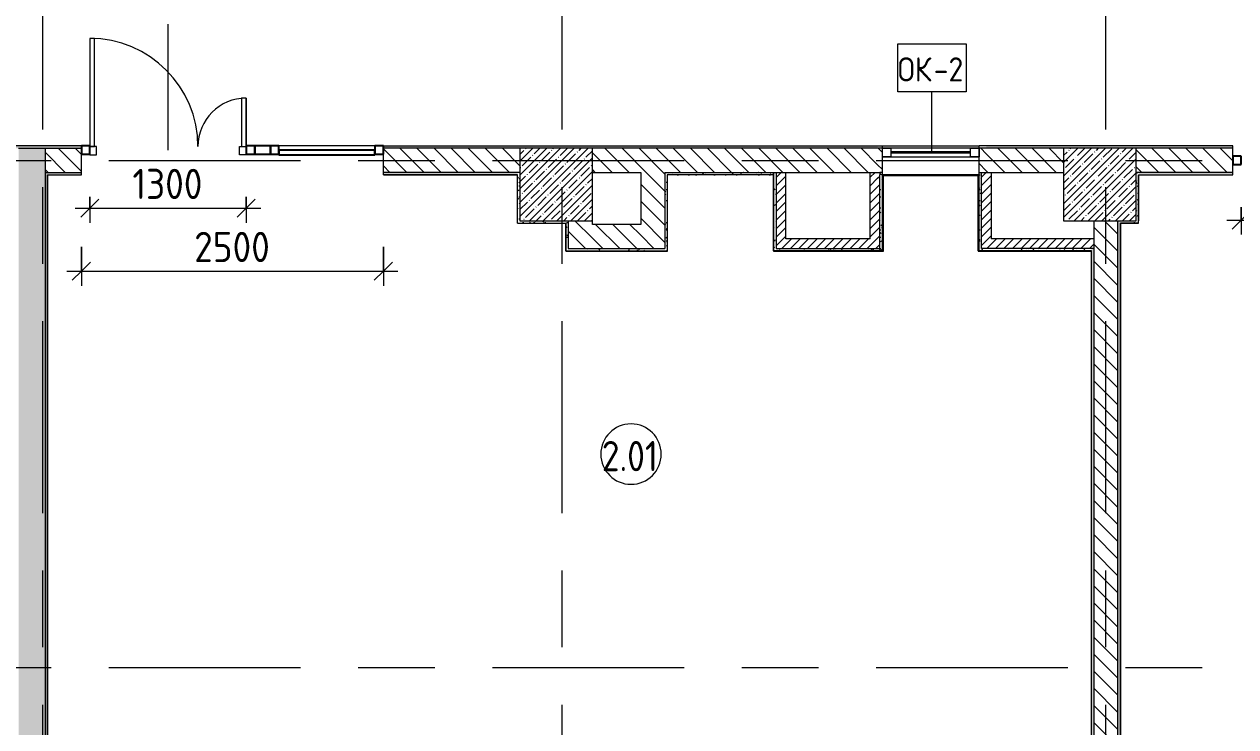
# Model space of a CAD drawing. Header units: millimetres. Extents: x -3456 to 185767, y -8553 to 29000.
# Drawn here: x 3557 to 13585, y 3110 to 8927 of the extents above; entities that cross this region are included whole.
import ezdxf

# ---------------------------------------------------------------- set-up
doc = ezdxf.new("R2010")
doc.units = ezdxf.units.MM
doc.linetypes.add('Осевая', pattern=[3175, 635, -476.25, 1587.5, -476.25])
for name, color, linetype, lineweight in [('A-ANNO-DIMS', 7, 'Continuous', 9), ('A-ANNO-DIMS-100', 7, 'Continuous', 9), ('A-AREA-IDEN', 7, 'Continuous', 9), ('A-DETL-GENF', 7, 'Continuous', 9), ('A-DOOR-IDEN', 7, 'Continuous', 9), ('A-GLAZ', 7, 'Continuous', 9), ('A-GLAZ-1', 7, 'Continuous', 13), ('A-GLAZ-CURT', 7, 'Continuous', 9), ('A-GLAZ-CURT-1', 7, 'Continuous', 25), ('A-GLAZ-CWMG', 7, 'Continuous', 9), ('A-GLAZ-CWMG-1', 7, 'Continuous', 25), ('A-GLAZ-IDEN', 7, 'Continuous', 9), ('A-WALL', 7, 'Continuous', 9), ('I-WALL', 7, 'Continuous', 9), ('S-COLS', 7, 'Continuous', 9), ('Оси-2', 7, 'Осевая', 9)]:
    doc.layers.add(name, color=color, linetype=linetype, lineweight=lineweight)
for name, color, linetype, lineweight, true_color in [('A-DOOR-1', 1, 'Continuous', 9, 0xff0000), ('A-WALL-1', 7, 'Continuous', 9, 0x3c3c3c), ('A-WALL-FNSH-1', 7, 'Continuous', 9, 0x3c3c3c)]:
    doc.layers.add(name, color=color, linetype=linetype, lineweight=lineweight, true_color=true_color)
doc.styles.add('GOST Common_1', font='GOST_Common.ttf', dxfattribs={"width": 0.9, "height": 250})
doc.styles.add('ISOCPEUR', font='isocpeur.ttf', dxfattribs={"width": 0.9, "height": 250})
doc.styles.add('ISOCPEUR_2', font='isocpeur.ttf', dxfattribs={"width": 0.9, "height": 200})
doc.dimstyles.new('ISO-2_5_0_9К_БОЛЬШОЙ', dxfattribs={"dimscale": 304.8, "dimtxt": 248.995294, "dimasz": 0.492126, "dimexe": 0.393701, "dimexo": 0.984252, "dimgap": 0, "dimtad": 1, "dimdec": 0, "dimrnd": 10, "dimzin": 0, "dimdsep": 46, "dimtxsty": 'ISOCPEUR', "dimblk1": 'OBLIQUE', "dimblk2": 'OBLIQUE', "dimsah": 1, "dimcen": 0.09, "dimdle": 0.393701, "dimazin": 0, "dimtfac": 1, "dimtdec": 4, "dimtix": 1, "dimtmove": 0, "dimatfit": 3, "dimfxl": 1, "dimtvp": 1, "dimtolj": 1, "dimtzin": 0, "dimarcsym": 2})
pattern_1 = [(135, (0, 0), (-70.7107, -70.7107), [])]
pattern_2 = [(45, (0, 0), (-35.35534, 35.35534), [])]
pattern_3 = [(0, (0, 0), (121.92, 30.48), [10.058, -81.382, 10.058, -81.382, -487.68]), (0, (0, 0), (121.92, 30.48), [-182.88, 10.058, -172.822, 10.058, -81.382, -213.36]), (0, (0, 0), (121.92, 30.48), [-457.2, 10.058, -50.902, 10.058, -142.342]), (120, (45.72, 15.24), (-87.356454, 90.345817), [10.058, -81.382, 10.058, -81.382, -487.68]), (120, (45.72, 15.24), (-87.356454, 90.345817), [-182.88, 10.058, -172.822, 10.058, -81.382, -213.36]), (120, (45.72, 15.24), (-87.356454, 90.345817), [-457.2, 10.058, -50.902, 10.058, -142.342]), (240, (60.96, 76.2), (-34.563546, -120.825817), [10.058, -81.382, 10.058, -81.382, -487.68]), (240, (60.96, 76.2), (-34.563546, -120.825817), [-182.88, 10.058, -172.822, 10.058, -81.382, -213.36]), (240, (60.96, 76.2), (-34.563546, -120.825817), [-457.2, 10.058, -50.902, 10.058, -142.342])]

# ---------------------------------------------------------------- blocks, each defined once
blk = doc.blocks.new('BSC_Колонна _Прямоугольная - 600х600-V59-План заполнения и маркировки дверных проемов 2 этажа в осях 1-12')
at = {"layer": 'S-COLS'}
h = blk.add_hatch(dxfattribs=at)
h.set_pattern_fill('FP_71', color=256, style=0, pattern_type=2)
h.set_pattern_definition([(45, (-7960, -7600), (-57.0246, 57.0246), []), (45, (-7902.975, -7600), (-57.0246, 57.0246), [100.806, -20.161, 3.353, -16.808])])
h.paths.add_polyline_path([(-300, -300), (300, -300), (300, 300), (-300, 300)])
for p, q in [((300, 300), (-300, 300)), ((-300, 300), (-300, -300)), ((300, -300), (300, 300)), ((-300, -300), (300, -300))]:
    blk.add_line(p, q, dxfattribs=at)
blk = doc.blocks.new('BSC_Колонна _Прямоугольная - 600х600-20441433-План заполнения и маркировки дверных проемов 2 этажа в осях 1-12')
at = {"layer": 'S-COLS'}
h = blk.add_hatch(dxfattribs=at)
h.set_pattern_fill('FP_76', color=256, style=0, pattern_type=2)
h.set_pattern_definition([(45, (-12460, -7600), (-57.02463, 57.02463), []), (45, (-12402.975, -7600), (-57.02463, 57.02463), [100.806, -20.161, 3.353, -16.808])])
h.paths.add_polyline_path([(-300, -300), (300, -300), (300, 300), (-300, 300)])
for p, q in [((300, 300), (-300, 300)), ((-300, 300), (-300, -300)), ((300, -300), (300, 300)), ((-300, -300), (300, -300))]:
    blk.add_line(p, q, dxfattribs=at)
blk = doc.blocks.new('120_Окно_СКБ_1Ст - 120_Окно_СКБ_1Ст 400х800 EI30-24230873-План заполнения и маркировки дверных проемов 2 этажа в осях 1-12')
at = {"layer": 'A-GLAZ'}
for p, q in [((400, 100), (-400, 100)), ((-400, 30), (400, 30)), ((330, 70), (-330, 70)), ((330, 60), (-330, 60))]:
    blk.add_line(p, q, dxfattribs=at)
at = {"layer": 'A-GLAZ-1'}
for p, q in [((-400, 30), (-400, 100)), ((-400, 100), (-330, 100)), ((-330, 30), (-400, 30)), ((-330, 100), (-330, 30)), ((330, 30), (330, 100)), ((330, 100), (400, 100)), ((400, 30), (330, 30)), ((400, 100), (400, 30))]:
    blk.add_line(p, q, dxfattribs=at)
blk = doc.blocks.new('Прямоугольный импост - 50 x 70 мм-31700031-План заполнения и маркировки дверных проемов 2 этажа в осях 1-12')
at = {"layer": 'A-GLAZ-CWMG-1'}
for p, q in [((-70, 35), (0, 35)), ((-70, -35), (-70, 35)), ((0, 35), (0, -35)), ((0, -35), (-70, -35))]:
    blk.add_line(p, q, dxfattribs=at)
blk = doc.blocks.new('Дверь_Витражная_остекление_ - ДВН_ДАО_Главный вход_1200 в свету-31742133-План заполнения и маркировки дверных проемов 2 этажа в осях 1-12')
at = {"layer": 'A-DETL-GENF'}
for p, q in [((-607.5, 925), (-647.5, 925)), ((-647.5, 925), (-647.5, 35)), ((-607.5, 30), (-607.5, 925)), ((647.5, 430), (607.5, 430)), ((607.5, 430), (607.5, 30)), ((647.5, 35), (647.5, 430)), ((-647.5, 30), (-607.5, 30)), ((-592.5, 30), (-647.5, 30)), ((-592.5, -40), (-592.5, 30)), ((592.5, -40), (592.5, 30)), ((592.5, 30), (647.5, 30)), ((607.5, 30), (647.5, 30)), ((-647.5, -35), (-647.5, -40)), ((-647.5, -40), (-592.5, -40)), ((647.5, -40), (592.5, -40)), ((647.5, -35), (647.5, -40))]:
    blk.add_line(p, q, dxfattribs=at)
at = {"layer": 'A-DOOR-1'}
for p, q in [((-647.5, 925), (-647.5, 35)), ((647.5, 430), (647.5, 35))]:
    blk.add_line(p, q, dxfattribs=at)
for centre, radius, start, end in [((-647.5, 30), 895, 360, 90), ((647.5, 30), 400, 90, 180)]:
    blk.add_arc(centre, radius, start, end, dxfattribs=at)
blk = doc.blocks.new('Системная панель - Стемалит - 40мм-32257327-План заполнения и маркировки дверных проемов 2 этажа в осях 1-12')
at = {"layer": 'A-GLAZ-CURT-1'}
for p, q in [((65, 35), (-65, 35)), ((-65, 35), (-65, -35)), ((65, -35), (65, 35)), ((-65, -35), (65, -35))]:
    blk.add_line(p, q, dxfattribs=at)
blk = doc.blocks.new('Прямоугольный импост - 50 x 70 мм-31687886-План заполнения и маркировки дверных проемов 2 этажа в осях 1-12')
at = {"layer": 'A-GLAZ-CWMG-1'}
for p, q in [((-35, 35), (35, 35)), ((-35, -35), (-35, 35)), ((35, 35), (35, -35)), ((35, -35), (-35, -35))]:
    blk.add_line(p, q, dxfattribs=at)
blk = doc.blocks.new('Прямоугольный импост - 50 x 70 мм-31701779-План заполнения и маркировки дверных проемов 2 этажа в осях 1-12')
at = {"layer": 'A-GLAZ-CWMG-1'}
for p, q in [((0, 35), (-70, 35)), ((-70, 35), (-70, -35)), ((0, -35), (0, 35)), ((-70, -35), (0, -35))]:
    blk.add_line(p, q, dxfattribs=at)
blk = doc.blocks.new('Системная панель - Стекло - 40мм-32257331-План заполнения и маркировки дверных проемов 2 этажа в осях 1-12')
at = {"layer": 'A-GLAZ-CURT'}
h = blk.add_hatch(dxfattribs=at)
h.set_pattern_fill('FP_93', color=256, style=0, pattern_type=2)
h.set_pattern_definition([(45, (-6162.5, -7785), (-282.843, 282.843), [200, -600]), (45, (-6362.5, -7885), (-282.843, 282.843), [600, -200]), (45, (-5962.5, -7985), (-282.843, 282.843), [200, -600])])
h.paths.add_polyline_path([(397.5, -40), (397.5, 0), (-397.5, 0), (-397.5, -40)])
at = {"layer": 'A-GLAZ-CURT-1'}
for p, q in [((397.5, 0), (-397.5, 0)), ((-397.5, 0), (-397.5, -40)), ((397.5, -40), (397.5, 0)), ((-397.5, -40), (397.5, -40))]:
    blk.add_line(p, q, dxfattribs=at)
blk = doc.blocks.new('Прямоугольный импост - 50 x 70 мм-31702100-План заполнения и маркировки дверных проемов 2 этажа в осях 1-12')
at = {"layer": 'A-GLAZ-CWMG-1'}
for p, q in [((-35, 35), (35, 35)), ((-35, -35), (-35, 35)), ((35, 35), (35, -35)), ((35, -35), (-35, -35))]:
    blk.add_line(p, q, dxfattribs=at)
blk = doc.blocks.new('Прямоугольный импост - 50 x 70 мм-31720914-План заполнения и маркировки дверных проемов 2 этажа в осях 1-12')
at = {"layer": 'A-GLAZ-CWMG'}
blk.add_line((6460, 7920), (5665, 7920), dxfattribs=at)
blk = doc.blocks.new('Марка_Помещения - Номер-25198446-План заполнения и маркировки дверных проемов 2 этажа в осях 1-12')
at = {"layer": 'A-AREA-IDEN'}
for start, end in [(360, 180), (180, 360)]:
    blk.add_arc((0, 0), 2.5, start, end, dxfattribs=at)
blk = doc.blocks.new('DIMBLOCK32-План заполнения и маркировки дверных проемов 2 этажа в осях 1-12')
at = {"layer": 'A-ANNO-DIMS-100'}
for p, q in [((4030, 7085), (4030, 6762)), ((4030, 6882), (4030, 7085)), ((6530, 7085), (6530, 6762)), ((6530, 6882), (6530, 7085)), ((3910, 6882), (6650, 6882))]:
    blk.add_line(p, q, dxfattribs=at)
at = {"layer": 'A-ANNO-DIMS-100', "lineweight": 20}
for p, q in [((4030, 6882), (4105, 6957)), ((6530, 6882), (6605, 6957)), ((4030, 6882), (3955, 6807)), ((6530, 6882), (6455, 6807))]:
    blk.add_line(p, q, dxfattribs=at)
at = {"layer": 'A-ANNO-DIMS-100', "color": 0, "insert": (4964, 7208), "char_height": 250, "width": 758.48, "attachment_point": 1, "line_spacing_factor": 1.149209, "style": 'ISOCPEUR'}
blk.add_mtext('2500', dxfattribs=at)
blk = doc.blocks.new('_Oblique')
at = {"color": 0, "linetype": 'ByBlock', "lineweight": -2}
blk.add_line((-0.5, -0.5), (0.5, 0.5), dxfattribs=at)
blk = doc.blocks.new('DIMBLOCK33-План заполнения и маркировки дверных проемов 2 этажа в осях 1-12')
at = {"layer": 'A-ANNO-DIMS-100'}
for p, q in [((4100, 7498), (4100, 7284)), ((4100, 7404), (4100, 7498)), ((5395, 7498), (5395, 7284)), ((5395, 7404), (5395, 7498)), ((3980, 7404), (5515, 7404))]:
    blk.add_line(p, q, dxfattribs=at)
at = {"layer": 'A-ANNO-DIMS-100', "lineweight": 20}
for p, q in [((4100, 7404), (4175, 7479)), ((5395, 7404), (5470, 7479)), ((4100, 7404), (4025, 7329)), ((5395, 7404), (5320, 7329))]:
    blk.add_line(p, q, dxfattribs=at)
at = {"layer": 'A-ANNO-DIMS-100', "color": 0, "insert": (4453, 7730), "char_height": 250, "width": 706.76, "attachment_point": 1, "line_spacing_factor": 1.149209, "style": 'ISOCPEUR'}
blk.add_mtext('1300', dxfattribs=at)
blk = doc.blocks.new('DIMBLOCK34-План заполнения и маркировки дверных проемов 2 этажа в осях 1-12')
at = {"layer": 'A-ANNO-DIMS-100'}
for p, q in [((13630, 7413), (13630, 7185)), ((13630, 7305), (13630, 7413)), ((14930, 7413), (14930, 7185)), ((14930, 7305), (14930, 7413)), ((13510, 7305), (15050, 7305))]:
    blk.add_line(p, q, dxfattribs=at)
at = {"layer": 'A-ANNO-DIMS-100', "lineweight": 20}
for p, q in [((13630, 7305), (13705, 7380)), ((14930, 7305), (15005, 7380)), ((13630, 7305), (13555, 7230)), ((14930, 7305), (14855, 7230))]:
    blk.add_line(p, q, dxfattribs=at)
at = {"layer": 'A-ANNO-DIMS-100', "color": 0, "insert": (13985, 7631), "char_height": 250, "width": 706.76, "attachment_point": 1, "line_spacing_factor": 1.149209, "style": 'ISOCPEUR'}
blk.add_mtext('1300', dxfattribs=at)

msp = doc.modelspace()

# ---------------------------------------------------------------- hatches: boundary and pattern name
at = {"layer": 'I-WALL'}
h = msp.add_hatch(dxfattribs=at)
h.set_pattern_fill('FP_89', color=256, style=0, pattern_type=2)
h.set_pattern_definition(pattern_3)
h.paths.add_polyline_path([(18560, 7900), (20010, 7900), (20010, 7920), (14999.9, 7920), (14999.9, 7900), (17578.4, 7900)])
h.paths.add_polyline_path([(12223.3, 7900), (13559.9, 7900), (13559.9, 7920), (11520, 7920), (11520, 7900), (12160, 7900)])
h.paths.add_polyline_path([(6530, 7900), (10621, 7900), (10621, 7920), (6530, 7920)])
h.paths.add_polyline_path([(4030, 7900), (4030, 7920), (3285, 7920), (3285, 7908), (3340, 7908), (3340, 7900), (3730, 7900)])
h.paths.add_polyline_path([(1513.1, 7900), (1830, 7900), (1830, 7908), (1885, 7908), (1885, 7920), (1270, 7920), (1270, 7900)])
h = msp.add_hatch(dxfattribs=at)
h.set_pattern_fill('FP_17', color=256, style=0, pattern_type=2)
h.set_pattern_definition([(45, (0, 0), (-57.0246, 57.0246), []), (45, (57.025, 0), (-57.0246, 57.0246), [100.806, -20.161, 3.353, -16.808])])
h.paths.add_polyline_path([(3521.3, -100), (3730, -100), (3730, 7900), (3510, 7900), (3510, -100)])
h = msp.add_hatch(dxfattribs=at)
h.set_pattern_fill('FP_13', color=256, style=0, pattern_type=2)
h.set_pattern_definition(pattern_1)
h.paths.add_polyline_path([(16160, 7700), (16660, 7700), (16660, 7900), (14999.9, 7900), (14999.9, 7700), (16080, 7700)])
h.paths.add_polyline_path([(10621, 7700), (10621, 7900), (8260, 7900), (8260, 7700), (10560, 7700)])
h.paths.add_polyline_path([(12760, 7700), (13559.9, 7700), (13559.9, 7900), (12760, 7900), (12760, 7731.6)])
h.paths.add_polyline_path([(12160, 7700), (12160, 7900), (11520, 7900), (11520, 7700)])
h.paths.add_polyline_path([(3730, 7700), (4030, 7700), (4030, 7900), (3730, 7900)])
h.paths.add_polyline_path([(6530, 7700), (7660, 7700), (7660, 7900), (6530, 7900)])
h = msp.add_hatch(dxfattribs=at)
h.set_pattern_fill('FP_13', color=256, style=0, pattern_type=2)
h.set_pattern_definition(pattern_1)
h.paths.add_polyline_path([(11480, 7700), (11520, 7700), (11520, 7900), (11460, 7900), (11460, 7700)])
h.paths.add_polyline_path([(10621, 7700), (10660, 7700), (10660, 7900), (10621, 7900)])
h = msp.add_hatch(dxfattribs=at)
h.set_pattern_fill('FP_89', color=256, style=0, pattern_type=2)
h.set_pattern_definition(pattern_3)
h.paths.add_polyline_path([(4030, 7680), (4030, 7700), (3730, 7700), (3730, 7680), (3750, 7680)])
h.paths.add_polyline_path([(7640, 7680), (7640, 7700), (6530, 7700), (6530, 7680), (7639, 7680)])
h = msp.add_hatch(dxfattribs=at)
h.set_pattern_fill('FP_89', color=256, style=0, pattern_type=2)
h.set_pattern_definition(pattern_3)
h.paths.add_polyline_path([(3750, 140), (3750, 7680), (3730, 7680), (3730, 140)])
h = msp.add_hatch(dxfattribs=at)
h.set_pattern_fill('FP_89', color=256, style=0, pattern_type=2)
h.set_pattern_definition(pattern_3)
h.paths.add_polyline_path([(7660, 7300), (7660, 7700), (7640, 7700), (7640, 7300)])
h = msp.add_hatch(dxfattribs=at)
h.set_pattern_fill('FP_13', color=256, style=0, pattern_type=2)
h.set_pattern_definition(pattern_1)
h.paths.add_polyline_path([(8660, 7070), (8860, 7070), (8860, 7700), (8660, 7700), (8660, 7270)])
h = msp.add_hatch(dxfattribs=at)
h.set_pattern_fill('FP_89', color=256, style=0, pattern_type=2)
h.set_pattern_definition(pattern_3)
h.paths.add_polyline_path([(8880, 7680), (9760, 7680), (9760, 7700), (8860, 7700), (8860, 7680)])
h = msp.add_hatch(dxfattribs=at)
h.set_pattern_fill('FP_89', color=256, style=0, pattern_type=2)
h.set_pattern_definition(pattern_3)
h.paths.add_polyline_path([(8880, 7070), (8880, 7680), (8860, 7680), (8860, 7070)])
h = msp.add_hatch(dxfattribs=at)
h.set_pattern_fill('FP_89', color=256, style=0, pattern_type=2)
h.set_pattern_definition(pattern_3)
h.paths.add_polyline_path([(9780, 7070), (9780, 7700), (9760, 7700), (9760, 7070)])
h = msp.add_hatch(dxfattribs=at)
h.set_pattern_fill('FP_41', color=256, style=0, pattern_type=2)
h.set_pattern_definition(pattern_2)
h.paths.add_polyline_path([(9860, 7070), (9860, 7700), (9780, 7700), (9780, 7070)])
h = msp.add_hatch(dxfattribs=at)
h.set_pattern_fill('FP_41', color=256, style=0, pattern_type=2)
h.set_pattern_definition(pattern_2)
h.paths.add_polyline_path([(10640, 7150), (10640, 7629.9), (10621, 7629.9), (10621, 7700), (10560, 7700), (10560, 7150)])
h = msp.add_hatch(dxfattribs=at)
h.set_pattern_fill('FP_41', color=256, style=0, pattern_type=2)
h.set_pattern_definition(pattern_2)
h.paths.add_polyline_path([(10640, 7629.9), (10640, 7700), (10621, 7700), (10621, 7629.9)])
h = msp.add_hatch(dxfattribs=at)
h.set_pattern_fill('FP_89', color=256, style=0, pattern_type=2)
h.set_pattern_definition(pattern_3)
h.paths.add_polyline_path([(10660, 7680), (10660, 7700), (10640, 7700), (10640, 7680)])
h = msp.add_hatch(dxfattribs=at)
h.set_pattern_fill('FP_89', color=256, style=0, pattern_type=2)
h.set_pattern_definition(pattern_3)
h.paths.add_polyline_path([(10660, 7629.9), (10660, 7680), (10640, 7680), (10640, 7629.9)])
h = msp.add_hatch(dxfattribs=at)
h.set_pattern_fill('FP_89', color=256, style=0, pattern_type=2)
h.set_pattern_definition(pattern_3)
h.paths.add_polyline_path([(10640, 7050), (10660, 7050), (10660, 7629.9), (10640, 7629.9), (10640, 7070)])
h = msp.add_hatch(dxfattribs=at)
h.set_pattern_fill('FP_89', color=256, style=0, pattern_type=2)
h.set_pattern_definition(pattern_3)
h.paths.add_polyline_path([(11460, 7629.9), (11480, 7629.9), (11480, 7700), (11460, 7700)])
h = msp.add_hatch(dxfattribs=at)
h.set_pattern_fill('FP_89', color=256, style=0, pattern_type=2)
h.set_pattern_definition(pattern_3)
h.paths.add_polyline_path([(11460, 7070), (11480, 7070), (11480, 7629.9), (11460, 7629.9)])
h = msp.add_hatch(dxfattribs=at)
h.set_pattern_fill('FP_41', color=256, style=0, pattern_type=2)
h.set_pattern_definition(pattern_2)
h.paths.add_polyline_path([(11560, 7070), (11560, 7700), (11520, 7700), (11520, 7629.9), (11480, 7629.9), (11480, 7070)])
h = msp.add_hatch(dxfattribs=at)
h.set_pattern_fill('FP_41', color=256, style=0, pattern_type=2)
h.set_pattern_definition(pattern_2)
h.paths.add_polyline_path([(11520, 7629.9), (11520, 7700), (11480, 7700), (11480, 7629.9)])
h = msp.add_hatch(dxfattribs=at)
h.set_pattern_fill('FP_89', color=256, style=0, pattern_type=2)
h.set_pattern_definition(pattern_3)
h.paths.add_polyline_path([(12760, 7300), (12780, 7300), (12780, 7700), (12760, 7700)])
h = msp.add_hatch(dxfattribs=at)
h.set_pattern_fill('FP_89', color=256, style=0, pattern_type=2)
h.set_pattern_definition(pattern_3)
h.paths.add_polyline_path([(16080, 7680), (16080, 7700), (14999.9, 7700), (14999.9, 7680), (16060, 7680)])
h.paths.add_polyline_path([(12780, 7680), (13559.9, 7680), (13559.9, 7700), (12780, 7700)])
h = msp.add_hatch(dxfattribs=at)
h.set_pattern_fill('FP_89', color=256, style=0, pattern_type=2)
h.set_pattern_definition(pattern_3)
h.paths.add_polyline_path([(8040, 7280), (8040, 7300), (7640, 7300), (7640, 7280), (8039, 7280)])
h = msp.add_hatch(dxfattribs=at)
h.set_pattern_fill('FP_89', color=256, style=0, pattern_type=2)
h.set_pattern_definition(pattern_3)
h.paths.add_polyline_path([(8040, 7070), (8060, 7070), (8060, 7300), (8040, 7300), (8040, 7279)])
h = msp.add_hatch(dxfattribs=at)
h.set_pattern_fill('FP_13', color=256, style=0, pattern_type=2)
h.set_pattern_definition(pattern_1)
h.paths.add_polyline_path([(8060, 7070), (8260, 7070), (8260, 7300), (8060, 7300)])
h = msp.add_hatch(dxfattribs=at)
h.set_pattern_fill('FP_13', color=256, style=0, pattern_type=2)
h.set_pattern_definition(pattern_1)
h.paths.add_polyline_path([(8260, 7070), (8660, 7070), (8660, 7270), (8260, 7270)])
h = msp.add_hatch(dxfattribs=at)
h.set_pattern_fill('FP_13', color=256, style=0, pattern_type=2)
h.set_pattern_definition(pattern_1)
h.paths.add_polyline_path([(12410, 500), (12610, 500), (12610, 7300), (12410, 7300), (12410, 4372.1)])
h = msp.add_hatch(dxfattribs=at)
h.set_pattern_fill('FP_89', color=256, style=0, pattern_type=2)
h.set_pattern_definition(pattern_3)
h.paths.add_polyline_path([(12630, 500), (12630, 7300), (12610, 7300), (12610, 500)])
h = msp.add_hatch(dxfattribs=at)
h.set_pattern_fill('FP_89', color=256, style=0, pattern_type=2)
h.set_pattern_definition(pattern_3)
h.paths.add_polyline_path([(12781, 7280), (12780, 7300), (12630, 7300), (12630, 7280), (12780, 7280)])
h = msp.add_hatch(dxfattribs=at)
h.set_pattern_fill('FP_41', color=256, style=0, pattern_type=2)
h.set_pattern_definition(pattern_2)
h.paths.add_polyline_path([(10640, 7070), (10640, 7150), (9860, 7150), (9860, 7070)])
h = msp.add_hatch(dxfattribs=at)
h.set_pattern_fill('FP_41', color=256, style=0, pattern_type=2)
h.set_pattern_definition(pattern_2)
h.paths.add_polyline_path([(12410, 7070), (12410, 7150), (11560, 7150), (11560, 7070), (12390, 7070)])
h = msp.add_hatch(dxfattribs=at)
h.set_pattern_fill('FP_89', color=256, style=0, pattern_type=2)
h.set_pattern_definition(pattern_3)
h.paths.add_polyline_path([(8040, 7050), (8880, 7050), (8880, 7070), (8040, 7070)])
h = msp.add_hatch(dxfattribs=at)
h.set_pattern_fill('FP_89', color=256, style=0, pattern_type=2)
h.set_pattern_definition(pattern_3)
h.paths.add_polyline_path([(9760, 7050), (10640, 7050), (10640, 7070), (9760, 7070)])
h = msp.add_hatch(dxfattribs=at)
h.set_pattern_fill('FP_89', color=256, style=0, pattern_type=2)
h.set_pattern_definition(pattern_3)
h.paths.add_polyline_path([(12390, 7050), (12390, 7070), (11460, 7070), (11460, 7050), (12389, 7050)])
h = msp.add_hatch(dxfattribs=at)
h.set_pattern_fill('FP_89', color=256, style=0, pattern_type=2)
h.set_pattern_definition(pattern_3)
h.paths.add_polyline_path([(12390, 500), (12410, 500), (12410, 7070), (12390, 7070), (12390, 520)])

# ---------------------------------------------------------------- linework, layer by layer
at = {"layer": 'A-DOOR-IDEN'}
msp.add_line((4747.5, 7885), (4747.5, 8927.1), dxfattribs=at)
at = {"layer": 'A-GLAZ-IDEN'}
msp.add_line((11069.9, 7869.2), (11069.9, 8367.2), dxfattribs=at)
at = {"layer": 'A-GLAZ-IDEN', "flags": 128}
msp.add_lwpolyline([(10786.8, 8764.2), (11352.9, 8764.2), (11352.9, 8367.2), (10786.8, 8367.2)], close=True, dxfattribs=at)
at = {"layer": 'A-WALL'}
for p, q in [((7660, 7900), (6530, 7900)), ((10660, 7900), (8260, 7900)), ((12160, 7900), (11460, 7900)), ((13559.9, 7900), (12760, 7900)), ((3730, 7700), (4030, 7700)), ((3751, 7679), (3750, 7679)), ((7660, 7700), (6530, 7700)), ((7640, 7300), (7640, 7680)), ((8860, 7700), (9760, 7700)), ((8860, 7700), (8860, 7070)), ((9760, 7680), (8880, 7680)), ((10640, 7700), (10640, 7680)), ((10660, 7700), (10640, 7700)), ((13559.9, 7700), (12760, 7700)), ((12780, 7680), (12780, 7300)), ((12781, 7679), (12780, 7679)), ((7640, 7280), (8040, 7280)), ((8040, 7070), (8040, 7280)), ((12781, 7280), (12630, 7280)), ((12630, 7280), (12630, 520)), ((12781, 7300), (12780, 7300)), ((12390, 7050), (11460, 7050)), ((12410, 7070), (11480, 7070)), ((12390, 520), (12390, 7050)), ((12410, 7070), (12410, 500))]:
    msp.add_line(p, q, dxfattribs=at)
at = {"layer": 'A-WALL-1'}
for p, q in [((4030, 7920), (3285, 7920)), ((3510, 7900), (4030, 7900)), ((3730, 7900), (3730, -100)), ((4030, 7680), (4030, 7920)), ((6530, 7680), (6530, 7920)), ((6530, 7920), (10660, 7920)), ((10660, 7680), (10660, 7920)), ((11460, 7700), (11460, 7920)), ((13559.9, 7920), (11460, 7920)), ((13559.9, 7680), (13559.9, 7920)), ((3750, 7680), (4030, 7680)), ((3750, 7679), (3750, 7680)), ((7639, 7680), (7640, 7680)), ((8260, 7700), (8660, 7700)), ((8660, 7700), (8660, 7270)), ((8880, 7679), (8880, 7680)), ((9760, 7700), (10640, 7700)), ((9760, 7700), (9760, 7070)), ((9760, 7680), (9760, 7700)), ((9780, 7700), (9780, 7070)), ((9860, 7150), (9860, 7700)), ((10560, 7150), (10560, 7700)), ((10640, 7070), (10640, 7680)), ((10660, 7050), (10660, 7680)), ((11460, 7700), (12160, 7700)), ((11460, 7629.9), (11460, 7700)), ((11480, 7070), (11480, 7700)), ((11560, 7700), (11560, 7150)), ((12780, 7680), (13559.9, 7680)), ((8060, 7300), (8060, 7070)), ((8260, 7270), (8260, 7300)), ((8660, 7270), (8260, 7270)), ((12410, 7300), (12410, 7070)), ((12610, 500), (12610, 7300)), ((12781, 7280), (12781, 7300)), ((10560, 7150), (9860, 7150)), ((12410, 7150), (11560, 7150)), ((8040, 7050), (8880, 7050)), ((8060, 7070), (8860, 7070)), ((9780, 7070), (10640, 7070)), ((10660, 7050), (10660, 7050))]:
    msp.add_line(p, q, dxfattribs=at)
at = {"layer": 'A-WALL-FNSH-1'}
for p, q in [((4030, 7921), (3285, 7921)), ((4030, 7920), (4030, 7921)), ((6530, 7921), (10660, 7921)), ((6530, 7920), (6530, 7921)), ((13559.9, 7921), (11460, 7921)), ((11460, 7920), (11460, 7921)), ((13559.9, 7920), (13559.9, 7921)), ((3750, 7679), (3750, 140)), ((3751, 7679), (4030, 7679)), ((3751, 141), (3751, 7679)), ((4030, 7679), (4030, 7680)), ((7639, 7680), (6530, 7680)), ((6530, 7680), (6530, 7679)), ((6530, 7679), (7639, 7679)), ((7639, 7279), (7639, 7680)), ((8880, 7679), (8880, 7050)), ((9760, 7679), (8880, 7679)), ((8881, 7049), (8881, 7679)), ((9759, 7680), (9759, 7049)), ((9760, 7050), (9760, 7680)), ((10660, 7679), (10661, 7679)), ((10661, 7679), (10661, 7629.9)), ((11460, 7680), (11459, 7680)), ((11459, 7679), (11459, 7629.9)), ((12781, 7679), (13559.9, 7679)), ((12781, 7300), (12781, 7679)), ((13559.9, 7679), (13559.9, 7680)), ((7639, 7279), (8040, 7279)), ((7640, 7280), (7640, 7300)), ((8039, 7280), (8039, 7049)), ((12631, 7279), (12780, 7279)), ((12631, 521), (12631, 7279)), ((12780, 7279), (12780, 7280)), ((8039, 7049), (8881, 7049)), ((8040, 7050), (8040, 7070)), ((9759, 7049), (10668, 7049)), ((10660, 7050), (9760, 7050)), ((10668, 7049), (10668, 7050)), ((11452, 7050), (11452, 7049)), ((11452, 7049), (12389, 7049)), ((12389, 7049), (12389, 521))]:
    msp.add_line(p, q, dxfattribs=at)
at = {"layer": 'I-WALL'}
for p, q in [((10660, 7921), (11460, 7921)), ((10660, 7921), (10660, 7920)), ((10660, 7920), (11460, 7920)), ((10660, 7680), (11459, 7680)), ((10660, 7050), (10660, 7629.9)), ((10660, 7629.9), (10668, 7629.9)), ((11459, 7679), (10661, 7679)), ((10668, 7050), (10668, 7672)), ((11452, 7672), (10668, 7672)), ((11452, 7050), (11452, 7672)), ((11460, 7629.9), (11452, 7629.9)), ((11459, 7680), (11459, 7679)), ((11460, 7050), (11460, 7629.9))]:
    msp.add_line(p, q, dxfattribs=at)
at = {"layer": 'Оси-2'}
for p, q in [((3710, 593.7), (3710, 24898.1)), ((8010, 593.7), (8010, 24898.1)), ((12510, 593.7), (12510, 24898.1)), ((-28.5, 7800), (36281, 7800)), ((-28.5, 3600), (36281, 3600))]:
    msp.add_line(p, q, dxfattribs=at)

# ---------------------------------------------------------------- block references
at = {"layer": 'A-AREA-IDEN', "xscale": 99.99999999999993, "yscale": 99.99999999999993, "zscale": 99.99999999999993}
msp.add_blockref('Марка_Помещения - Номер-25198446-План заполнения и маркировки дверных проемов 2 этажа в осях 1-12', (8579.7, 5367.8), dxfattribs=at)
at = {"layer": 'A-DOOR-1'}
msp.add_blockref('Дверь_Витражная_остекление_ - ДВН_ДАО_Главный вход_1200 в свету-31742133-План заполнения и маркировки дверных проемов 2 этажа в осях 1-12', (4747.5, 7885), dxfattribs=at)
at = {"layer": 'A-GLAZ'}
msp.add_blockref('120_Окно_СКБ_1Ст - 120_Окно_СКБ_1Ст 400х800 EI30-24230873-План заполнения и маркировки дверных проемов 2 этажа в осях 1-12', (11060, 7800), dxfattribs=at)
at = {"layer": 'A-GLAZ-CURT'}
for name, p in [('Системная панель - Стемалит - 40мм-32257327-План заполнения и маркировки дверных проемов 2 этажа в осях 1-12', (5530, 7885)), ('Системная панель - Стекло - 40мм-32257331-План заполнения и маркировки дверных проемов 2 этажа в осях 1-12', (6062.5, 7885))]:
    msp.add_blockref(name, p, dxfattribs=at)
at = {"layer": 'A-GLAZ-CWMG', "rotation": 180}
for p in [(4030, 7885), (13559.9, 7800)]:
    msp.add_blockref('Прямоугольный импост - 50 x 70 мм-31701779-План заполнения и маркировки дверных проемов 2 этажа в осях 1-12', p, dxfattribs=at)
at = {"layer": 'A-GLAZ-CWMG', "extrusion": (0, 0, -1), "rotation": 180}
for name, p in [('Прямоугольный импост - 50 x 70 мм-31687886-План заполнения и маркировки дверных проемов 2 этажа в осях 1-12', (-5430, 7885)), ('Прямоугольный импост - 50 x 70 мм-31702100-План заполнения и маркировки дверных проемов 2 этажа в осях 1-12', (-5630, 7885)), ('Прямоугольный импост - 50 x 70 мм-31700031-План заполнения и маркировки дверных проемов 2 этажа в осях 1-12', (-6530, 7885))]:
    msp.add_blockref(name, p, dxfattribs=at)
at = {"layer": 'A-GLAZ-CWMG'}
msp.add_blockref('Прямоугольный импост - 50 x 70 мм-31720914-План заполнения и маркировки дверных проемов 2 этажа в осях 1-12', (0, 0), dxfattribs=at)
at = {"layer": 'S-COLS'}
for name, p in [('BSC_Колонна _Прямоугольная - 600х600-V59-План заполнения и маркировки дверных проемов 2 этажа в осях 1-12', (7960, 7600)), ('BSC_Колонна _Прямоугольная - 600х600-20441433-План заполнения и маркировки дверных проемов 2 этажа в осях 1-12', (12460, 7600))]:
    msp.add_blockref(name, p, dxfattribs=at)

# ---------------------------------------------------------------- texts
at = {"layer": 'A-AREA-IDEN', "insert": (8337.8, 5476.4), "char_height": 250, "width": 606.076, "attachment_point": 1, "style": 'GOST Common_1'}
msp.add_mtext('2.01', dxfattribs=at)
at = {"layer": 'A-GLAZ-IDEN', "char_height": 200, "attachment_point": 1, "style": 'ISOCPEUR_2'}
for s, insert, width in [('ОК', (10786.8, 8653.3), 360.759), ('-2', (11084.5, 8653.3), 317.468)]:
    msp.add_mtext(s, dxfattribs=dict(at, insert=insert, width=width))

# ---------------------------------------------------------------- dimensions: what is measured, and where the dimension line sits
at = {"layer": 'A-ANNO-DIMS'}
for base, p1, p2, override, picture, middle in [((5395, 7403.6), (4100, 7798), (5395, 7798), {"dimpost": '<>', "dimfxl": 1295}, 'DIMBLOCK33-План заполнения и маркировки дверных проемов 2 этажа в осях 1-12', (4747.5, 7528.6)), ((14929.9, 7304.7), (13629.9, 7713), (14929.9, 7713), {"dimpost": '<>', "dimfxl": 1300}, 'DIMBLOCK34-План заполнения и маркировки дверных проемов 2 этажа в осях 1-12', (14279.9, 7429.7)), ((6530, 6881.7), (4030, 7385), (6530, 7385), {"dimpost": '<>', "dimfxl": 2500}, 'DIMBLOCK32-План заполнения и маркировки дверных проемов 2 этажа в осях 1-12', (5280, 7006.7))]:
    dim = msp.add_linear_dim(base=base, p1=p1, p2=p2, dimstyle='ISO-2_5_0_9К_БОЛЬШОЙ', override=override, dxfattribs=at)
    dim.commit()
    dim.dimension.update_dxf_attribs({"geometry": picture, "text_midpoint": middle})

doc.saveas('drawing.dxf')
